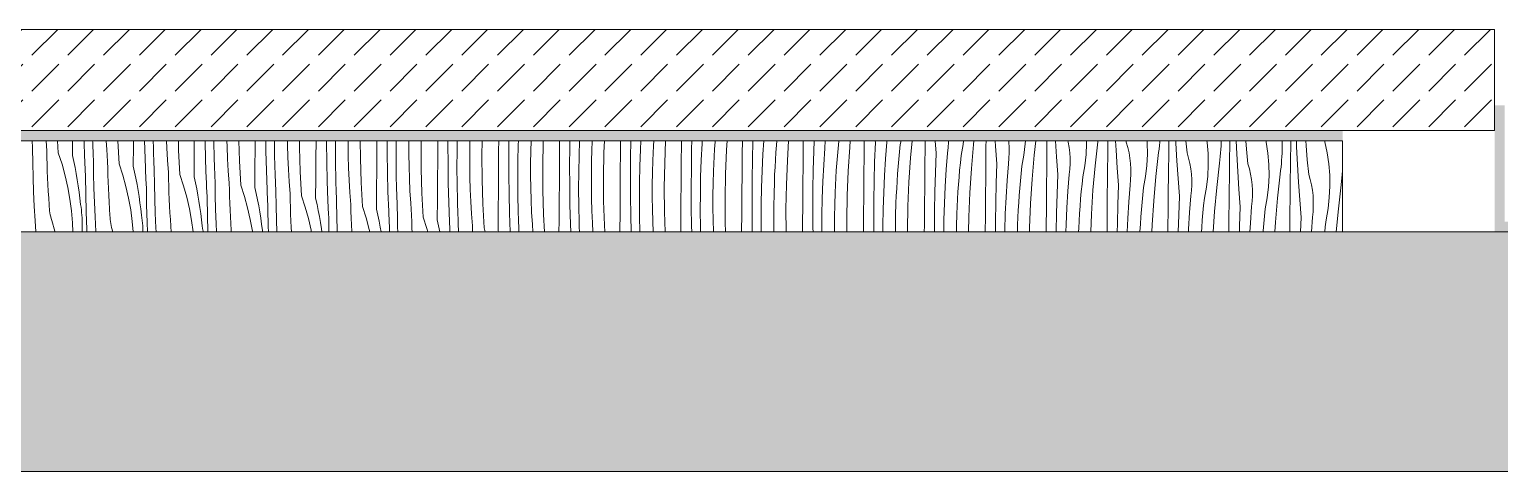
# Model space of a CAD drawing. Header units: millimetres. Extents: x -5804 to 56024, y 506 to 54141.
# Drawn here: x 16870 to 19772, y 4555 to 5429 of the extents above; entities that cross this region are included whole.
import ezdxf

# ---------------------------------------------------------------- set-up
doc = ezdxf.new("R2010")
doc.units = ezdxf.units.MM
for name, color, linetype, lineweight in [('02', 251, 'Continuous', 15), ('2D Drafting - General2', 251, 'Continuous', 15), ('2D Drafting - General81', 251, 'Continuous', 20)]:
    doc.layers.add(name, color=color, linetype=linetype, lineweight=lineweight)

# ---------------------------------------------------------------- blocks, each defined once
blk = doc.blocks.new('*X70')
at = {"layer": '2D Drafting - General81', "linetype": 'Continuous'}
for p, q in [((-78346.6, -134735.3), (-78346.8, -134731.3)), ((-78346.4, -134740.9), (-78346.6, -134735.3)), ((-78318.1, -134751.4), (-78319.6, -134731.3)), ((-78295.3, -134755.4), (-78296.6, -134731.3)), ((-78267.5, -134760.3), (-78267.3, -134731.3)), ((-78243.3, -134764.6), (-78244.5, -134731.3)), ((-78227.4, -134734.3), (-78227.5, -134731.3)), ((-78227.2, -134739.9), (-78227.4, -134734.3)), ((-78199.8, -134748.5), (-78200.9, -134731.3)), ((-78175.2, -134776.6), (-78177.6, -134731.3)), ((-78147.1, -134742.1), (-78147.1, -134731.3)), ((-78124.6, -134747.6), (-78125.1, -134731.3)), ((-78107.6, -134744.4), (-78107.9, -134731.3)), ((-78081.2, -134745.5), (-78081.9, -134731.3)), ((-78057.7, -134750), (-78058.2, -134731.3)), ((-78027.1, -134763.3), (-78026.9, -134731.3)), ((-78004.6, -134768.8), (-78005.5, -134731.3)), ((-77988.2, -134732.5), (-77988.3, -134731.3)), ((-77987.6, -134765.6), (-77988.2, -134732.5)), ((-77962.2, -134742.6), (-77962.6, -134731.3)), ((-77937.6, -134771.2), (-77938.8, -134731.3)), ((-77906.7, -134745.1), (-77906.6, -134731.3)), ((-77885.5, -134751.8), (-77885.8, -134731.3)), ((-77868.2, -134753.7), (-77868.3, -134731.3)), ((-77842.9, -134739.6), (-77843, -134731.3)), ((-77842.2, -134763.8), (-77842.9, -134739.6)), ((-77819, -134744.5), (-77819.1, -134731.3)), ((-77786.7, -134766.3), (-77786.4, -134731.3)), ((-77766, -134734.8), (-77766, -134731.3)), ((-77765.4, -134773), (-77766, -134734.8)), ((-77748.3, -134741.8), (-77748.3, -134731.3)), ((-77723.2, -134736.6), (-77723.2, -134731.3)), ((-77722.8, -134760.8), (-77723.2, -134736.6)), ((-77698.9, -134765.7), (-77699.1, -134731.3)), ((-77666.3, -134748.1), (-77666.2, -134731.3)), ((-77645.9, -134756), (-77646, -134731.3)), ((-77628.3, -134763), (-77628.1, -134731.3)), ((-77603.1, -134733.7), (-77603.1, -134731.3)), ((-77603.1, -134757.8), (-77603.1, -134733.7)), ((-77579.1, -134739.1), (-77579, -134731.3)), ((-77578.8, -134786.9), (-77579.1, -134739.1)), ((-77546.3, -134769.3), (-77546, -134731.3)), ((-77526, -134739), (-77526, -134731.3)), ((-77525.8, -134777.2), (-77526, -134739)), ((-77508, -134751.1), (-77507.6, -134731.3)), ((-77483, -134754.8), (-77482.7, -134731.3)), ((-77459.1, -134760.2), (-77458.6, -134731.3)), ((-77425.9, -134751.1), (-77425.7, -134731.3)), ((-77406, -134760.2), (-77405.8, -134731.3)), ((-77387.9, -134772.3), (-77387.3, -134739.2)), ((-77387.3, -134739.2), (-77387, -134731.3)), ((-77362.6, -134751.9), (-77362, -134731.3)), ((-77339, -134781.4), (-77338.2, -134733.6)), ((-77338.2, -134733.6), (-77338.1, -134731.3)), ((-77305.8, -134772.3), (-77305.5, -134733)), ((-77305.5, -134733), (-77305.5, -134731.3)), ((-77285.7, -134743.2), (-77285.5, -134731.3)), ((-77267.2, -134760.4), (-77266.2, -134731.3)), ((-77241.8, -134748.9), (-77241.2, -134734.4)), ((-77241.2, -134734.4), (-77241, -134731.3)), ((-77218.1, -134754.8), (-77217.1, -134731.3)), ((-77185.4, -134754.1), (-77185.3, -134731.3)), ((-77165.6, -134764.4), (-77165, -134731.3)), ((-77146, -134748.6), (-77145.2, -134731.3)), ((-77120.4, -134741.1), (-77119.8, -134731.3)), ((-77098, -134775.9), (-77096.2, -134731.3)), ((-77065.4, -134775.3), (-77065, -134736)), ((-77065, -134736), (-77065, -134731.3)), ((-77044.9, -134747.4), (-77044.4, -134731.3)), ((-77025.9, -134769.7), (-77024.4, -134736.7)), ((-77024.4, -134736.7), (-77024, -134731.3)), ((-76999.5, -134747.8), (-76998.4, -134733.3)), ((-76998.4, -134733.3), (-76998.3, -134731.3)), ((-76976, -134749.3), (-76974.8, -134731.3)), ((-76945, -134757.1), (-76944.8, -134731.3)), ((-76924.8, -134768.6), (-76923.8, -134731.3)), ((-76904.3, -134757.9), (-76902.7, -134731.3)), ((-76877.2, -134740), (-76876.5, -134731.3)), ((-76855.9, -134770.5), (-76853.4, -134731.3)), ((-76824.9, -134778.3), (-76824.6, -134739)), ((-76824.6, -134739), (-76824.5, -134731.3)), ((-76803.7, -134751.6), (-76802.9, -134731.3)), ((-76782.2, -134746.1), (-76781.1, -134731.3)), ((-76755.9, -134746.7), (-76754.5, -134732.3)), ((-76754.5, -134732.3), (-76754.4, -134731.3)), ((-76732.8, -134744), (-76731.7, -134731.3)), ((-76704.5, -134760.1), (-76704.2, -134731.3)), ((-76683.6, -134772.8), (-76682.2, -134734.6)), ((-76682.2, -134734.6), (-76682.4, -134731.3)), ((-76662.2, -134767.3), (-76659.7, -134734.3)), ((-76659.7, -134734.3), (-76659.4, -134731.3)), ((-76634.4, -134753.5), (-76632.9, -134739)), ((-76632.9, -134739), (-76631.5, -134731.3)), ((-76612.7, -134765.1), (-76609.7, -134731.3)), ((-76584.1, -134742), (-76584, -134731.3)), ((-76562.1, -134755.8), (-76564, -134731.3)), ((-76538.4, -134744.8), (-76537.9, -134734.1)), ((-76537.9, -134734.1), (-76537.9, -134731.3)), ((-76512.8, -134760.2), (-76508.9, -134738.4)), ((-76508.9, -134738.4), (-76508.1, -134731.3)), ((-76492.6, -134786.3), (-76488.4, -134738.7)), ((-76488.4, -134738.7), (-76487.6, -134731.3)), ((-76463.8, -134742.2), (-76463.7, -134731.3)), ((-76444.7, -134742.2), (-76445.4, -134731.3)), ((-76418.5, -134733.8), (-76418.8, -134731.3)), ((-76417.8, -134744.5), (-76418.5, -134733.8)), ((-76388.8, -134759.5), (-76386.3, -134737.5)), ((-76386.3, -134737.5), (-76386, -134731.3)), ((-76368.4, -134759.8), (-76365.2, -134731.3)), ((-76343.5, -134742.5), (-76343.4, -134731.3)), ((-76324.6, -134763.3), (-76326.7, -134731.3)), ((-76301.5, -134733.8), (-76302.1, -134731.3)), ((-76299.7, -134744.4), (-76301.5, -134733.8)), ((-76266.2, -134758.7), (-76265.1, -134736.5)), ((-76265.1, -134736.5), (-76265.2, -134731.3)), ((-76248.3, -134781), (-76243, -134733.5)), ((-76243, -134733.5), (-76242.7, -134731.3)), ((-76223.2, -134742.8), (-76223, -134731.3)), ((-76206.8, -134749.7), (-76207.9, -134731.3)), ((-76186.9, -134734.2), (-76187.2, -134731.3)), ((-76183.9, -134744.5), (-76186.9, -134734.2)), ((-76145.4, -134735.5), (-76145.7, -134731.3)), ((-76145, -134757.7), (-76145.4, -134735.5)), ((-76121.4, -134741), (-76120.8, -134734.2)), ((-76120.8, -134734.2), (-76120.5, -134731.3)), ((-76102.8, -134743.1), (-76102.6, -134731.3)), ((-76088.8, -134736), (-76089, -134731.3)), ((-76086.8, -134770.8), (-76088.8, -134736)), ((-76066.9, -134755.4), (-76069.2, -134731.3)), ((-76027.1, -134734.6), (-76027.6, -134731.3)), ((-76025.3, -134756.7), (-76027.1, -134734.6)), ((-75999.7, -134741.6), (-75999.3, -134734.8)), ((-75999.3, -134734.8), (-75999.2, -134731.3)), ((-75982.4, -134743.3), (-75982.2, -134731.3)), ((-75968.7, -134757.1), (-75970, -134731.3)), ((-75949.5, -134748.1), (-75950.9, -134731.3)), ((-75910.3, -134733.8), (-75910.8, -134731.3)), ((-75907, -134755.8), (-75910.3, -134733.8)), ((-75878.9, -134731.3), (-75878.8, -134742.2)), ((-75861.9, -134743.6), (-75861.7, -134731.3)), ((-75850.4, -134743.5), (-75850.9, -134731.3)), ((-75831.8, -134740.8), (-75832.5, -134731.3)), ((-75794.8, -134733.3), (-75795.4, -134731.3)), ((-75790.2, -134755), (-75794.8, -134733.3)), ((-78346.1, -134746.4), (-78346.4, -134740.9)), ((-78345.8, -134775), (-78346.1, -134746.4)), ((-78317.8, -134764.7), (-78318.1, -134751.4)), ((-78317.5, -134778), (-78317.8, -134764.7)), ((-78295.3, -134755.4), (-78288, -134777.8)), ((-78267.5, -134760.3), (-78264.8, -134772.3)), ((-78243.1, -134769.2), (-78243.3, -134764.6)), ((-78227, -134745.4), (-78227.2, -134739.9)), ((-78226.8, -134751), (-78227, -134745.4)), ((-78226.6, -134756.5), (-78226.8, -134751)), ((-78226.3, -134762.1), (-78226.6, -134756.5)), ((-78226.1, -134767.6), (-78226.3, -134762.1)), ((-78225.7, -134796.2), (-78226.1, -134767.6)), ((-78198, -134772.6), (-78199.8, -134748.5)), ((-78147.4, -134781.5), (-78147.1, -134742.1)), ((-78123.3, -134785.7), (-78124.6, -134747.6)), ((-78107.5, -134749.9), (-78107.6, -134744.4)), ((-78107.3, -134755.5), (-78107.5, -134749.9)), ((-78107.1, -134761), (-78107.3, -134755.5)), ((-78106.9, -134766.6), (-78107.1, -134761)), ((-78106.7, -134772.1), (-78106.9, -134766.6)), ((-78079.8, -134769.6), (-78081.2, -134745.5)), ((-78055.1, -134797.7), (-78057.7, -134750)), ((-78027.3, -134802.7), (-78027.1, -134763.3)), ((-78003.2, -134806.9), (-78004.6, -134768.8)), ((-77987.4, -134771.1), (-77987.6, -134765.6)), ((-77961.2, -134766.7), (-77962.2, -134742.6)), ((-77959.7, -134790.8), (-77961.2, -134766.7)), ((-77907, -134784.5), (-77906.7, -134745.1)), ((-77884.5, -134789.9), (-77885.5, -134751.8)), ((-77867.5, -134786.7), (-77868.2, -134753.7)), ((-77841.1, -134787.9), (-77842.2, -134763.8)), ((-77817.5, -134792.3), (-77819, -134744.5)), ((-77786.9, -134805.6), (-77786.7, -134766.3)), ((-77748.1, -134774.9), (-77748.3, -134741.8)), ((-77722.1, -134784.9), (-77722.8, -134760.8)), ((-77697.5, -134813.5), (-77698.9, -134765.7)), ((-77666.6, -134787.5), (-77666.3, -134748.1)), ((-77645.3, -134794.1), (-77645.9, -134756)), ((-77628, -134796), (-77628.3, -134763)), ((-77602.8, -134782), (-77603.1, -134757.8)), ((-77508.2, -134784.2), (-77508, -134751.1)), ((-77483.1, -134779), (-77483, -134754.8)), ((-77458.8, -134808.1), (-77459.1, -134760.2)), ((-77426.2, -134790.5), (-77425.9, -134751.1)), ((-77405.8, -134798.3), (-77406, -134760.2)), ((-77363, -134776), (-77362.6, -134751.9)), ((-77285.9, -134781.3), (-77285.7, -134743.2)), ((-77267.9, -134793.5), (-77267.2, -134760.4)), ((-77242.5, -134773), (-77241.8, -134748.9)), ((-77218.9, -134802.6), (-77218.1, -134754.8)), ((-77185.8, -134793.5), (-77185.4, -134754.1)), ((-77165.8, -134802.5), (-77165.6, -134764.4)), ((-77147.1, -134781.6), (-77146, -134748.6)), ((-77121.7, -134770.1), (-77121.1, -134755.6)), ((-77121.1, -134755.6), (-77120.4, -134741.1)), ((-77045.5, -134785.5), (-77044.9, -134747.4)), ((-77001.1, -134776.7), (-77000.3, -134762.3)), ((-77000.3, -134762.3), (-76999.5, -134747.8)), ((-76978, -134797.1), (-76976, -134749.3)), ((-76945.3, -134796.5), (-76945, -134757.1)), ((-76925.4, -134806.7), (-76924.8, -134768.6)), ((-76905.9, -134790.9), (-76904.3, -134757.9)), ((-76879.4, -134768.9), (-76878.4, -134754.5)), ((-76878.4, -134754.5), (-76877.2, -134740)), ((-76804.7, -134789.7), (-76803.7, -134751.6)), ((-76784.2, -134779.1), (-76782.2, -134746.1)), ((-76758.3, -134775.6), (-76757.2, -134761.2)), ((-76757.2, -134761.2), (-76755.9, -134746.7)), ((-76735.9, -134791.7), (-76732.8, -134744)), ((-76704.8, -134799.5), (-76704.5, -134760.1)), ((-76664.2, -134800.2), (-76662.2, -134767.3)), ((-76637.1, -134782.3), (-76635.8, -134767.9)), ((-76635.8, -134767.9), (-76634.4, -134753.5)), ((-76615.8, -134812.8), (-76612.7, -134765.1)), ((-76584.4, -134781.3), (-76584.1, -134742)), ((-76563.6, -134793.9), (-76562.1, -134755.8)), ((-76542.1, -134788.4), (-76539.6, -134755.5)), ((-76539.6, -134755.5), (-76538.4, -134744.8)), ((-76514.4, -134774.6), (-76512.8, -134760.2)), ((-76464.4, -134802.5), (-76464, -134763.1)), ((-76464, -134763.1), (-76463.8, -134742.2)), ((-76442.1, -134777), (-76444.7, -134742.2)), ((-76419.6, -134776.6), (-76418.4, -134766)), ((-76418.4, -134766), (-76417.8, -134755.3)), ((-76417.8, -134755.3), (-76417.8, -134744.5)), ((-76392.8, -134781.4), (-76388.8, -134759.5)), ((-76372.6, -134807.5), (-76368.4, -134759.8)), ((-76343.9, -134784.3), (-76343.7, -134763.4)), ((-76343.7, -134763.4), (-76343.5, -134742.5)), ((-76322, -134798.1), (-76324.6, -134763.3)), ((-76298.4, -134755), (-76299.7, -134744.4)), ((-76297.8, -134765.7), (-76298.4, -134755)), ((-76297.7, -134776.4), (-76297.8, -134765.7)), ((-76268.8, -134780.7), (-76266.2, -134758.7)), ((-76223.7, -134784.6), (-76223.4, -134763.7)), ((-76223.4, -134763.7), (-76223.2, -134742.8)), ((-76204.5, -134784.5), (-76206.8, -134749.7)), ((-76181.4, -134755), (-76183.9, -134744.5)), ((-76179.6, -134765.5), (-76181.4, -134755)), ((-76178.3, -134776.2), (-76179.6, -134765.5)), ((-76146.1, -134779.9), (-76145, -134757.7)), ((-76128.2, -134802.2), (-76122.9, -134754.7)), ((-76122.9, -134754.7), (-76122.1, -134747.8)), ((-76122.1, -134747.8), (-76121.4, -134741)), ((-76103.4, -134784.8), (-76103.1, -134764)), ((-76103.1, -134764), (-76102.8, -134743.1)), ((-76063.8, -134765.7), (-76066.9, -134755.4)), ((-76061.4, -134776.1), (-76063.8, -134765.7)), ((-76025, -134778.9), (-76025.3, -134756.7)), ((-76002, -134769), (-76001.3, -134762.2)), ((-76001.3, -134762.2), (-76000.7, -134755.3)), ((-76000.7, -134755.3), (-76000.2, -134748.5)), ((-76000.2, -134748.5), (-75999.7, -134741.6)), ((-75983, -134785.1), (-75982.7, -134764.2)), ((-75982.7, -134764.2), (-75982.4, -134743.3)), ((-75966.7, -134792), (-75968.7, -134757.1)), ((-75946.8, -134776.6), (-75949.5, -134748.1)), ((-75905.3, -134777.9), (-75907, -134755.8)), ((-75880.1, -134769.7), (-75879.6, -134762.8)), ((-75879.6, -134762.8), (-75879.3, -134755.9)), ((-75879.3, -134755.9), (-75879, -134749.1)), ((-75879, -134749.1), (-75878.8, -134742.2)), ((-75862.6, -134785.4), (-75862.3, -134764.5)), ((-75862.3, -134764.5), (-75861.9, -134743.6)), ((-75848.6, -134778.3), (-75850.4, -134743.5)), ((-75829.4, -134769.3), (-75831.8, -134740.8)), ((-75787, -134776.9), (-75790.2, -134755)), ((-78345.1, -134803.6), (-78345.8, -134775)), ((-78317, -134791.3), (-78317.5, -134778)), ((-78316.5, -134804.6), (-78317, -134791.3)), ((-78288, -134777.8), (-78281.8, -134800.5)), ((-78264.8, -134772.3), (-78262.2, -134784.3)), ((-78262.2, -134784.3), (-78259.9, -134796.3)), ((-78259.9, -134796.3), (-78257.8, -134808.4)), ((-78242.9, -134773.9), (-78243.1, -134769.2)), ((-78242.7, -134778.6), (-78242.9, -134773.9)), ((-78242.5, -134783.3), (-78242.7, -134778.6)), ((-78242.3, -134787.9), (-78242.5, -134783.3)), ((-78242.1, -134792.6), (-78242.3, -134787.9)), ((-78241.8, -134797.3), (-78242.1, -134792.6)), ((-78241.6, -134802), (-78241.8, -134797.3)), ((-78225, -134824.8), (-78225.7, -134796.2)), ((-78197.8, -134785.9), (-78198, -134772.6)), ((-78197.4, -134799.2), (-78197.8, -134785.9)), ((-78175.2, -134776.6), (-78168, -134799)), ((-78147.4, -134781.5), (-78144.7, -134793.4)), ((-78144.7, -134793.4), (-78142.2, -134805.5)), ((-78123.1, -134790.4), (-78123.3, -134785.7)), ((-78122.9, -134795.1), (-78123.1, -134790.4)), ((-78122.6, -134799.8), (-78122.9, -134795.1)), ((-78106.5, -134777.7), (-78106.7, -134772.1)), ((-78106.2, -134783.2), (-78106.5, -134777.7)), ((-78106, -134788.8), (-78106.2, -134783.2)), ((-78105.7, -134817.4), (-78106, -134788.8)), ((-78078, -134793.7), (-78079.8, -134769.6)), ((-78077.7, -134807), (-78078, -134793.7)), ((-78055.1, -134797.7), (-78047.9, -134820.1)), ((-77987.2, -134776.7), (-77987.4, -134771.1)), ((-77987, -134782.2), (-77987.2, -134776.7)), ((-77986.8, -134787.8), (-77987, -134782.2)), ((-77986.6, -134793.3), (-77986.8, -134787.8)), ((-77986.4, -134798.9), (-77986.6, -134793.3)), ((-77957.9, -134814.9), (-77959.7, -134790.8)), ((-77935.1, -134818.9), (-77937.6, -134771.2)), ((-77907.3, -134823.8), (-77907, -134784.5)), ((-77883.1, -134828.1), (-77884.5, -134789.9)), ((-77867.3, -134792.3), (-77867.5, -134786.7)), ((-77867.2, -134797.8), (-77867.3, -134792.3)), ((-77867, -134803.4), (-77867.2, -134797.8)), ((-77839.6, -134812), (-77841.1, -134787.9)), ((-77815, -134840.1), (-77817.5, -134792.3)), ((-77764.4, -134811.1), (-77765.4, -134773)), ((-77747.4, -134807.9), (-77748.1, -134774.9)), ((-77721, -134809.1), (-77722.1, -134784.9)), ((-77666.9, -134826.8), (-77666.6, -134787.5)), ((-77644.4, -134832.3), (-77645.3, -134794.1)), ((-77627.4, -134829.1), (-77628, -134796)), ((-77602, -134806.1), (-77602.8, -134782)), ((-77577.4, -134834.7), (-77578.8, -134786.9)), ((-77546.5, -134808.6), (-77546.3, -134769.3)), ((-77525.3, -134815.3), (-77525.8, -134777.2)), ((-77508, -134817.2), (-77508.2, -134784.2)), ((-77482.7, -134803.1), (-77483.1, -134779)), ((-77426.5, -134829.8), (-77426.2, -134790.5)), ((-77388.1, -134805.3), (-77387.9, -134772.3)), ((-77363, -134800.2), (-77363, -134776)), ((-77338.7, -134829.2), (-77339, -134781.4)), ((-77306.1, -134811.6), (-77305.8, -134772.3)), ((-77285.7, -134819.5), (-77285.9, -134781.3)), ((-77268.1, -134826.5), (-77267.9, -134793.5)), ((-77242.9, -134797.2), (-77242.5, -134773)), ((-77242.9, -134821.3), (-77242.9, -134797.2)), ((-77186, -134832.8), (-77185.8, -134793.5)), ((-77147.8, -134814.6), (-77147.1, -134781.6)), ((-77122.8, -134818.4), (-77122.5, -134794.2)), ((-77122.5, -134794.2), (-77121.7, -134770.1)), ((-77098.9, -134823.8), (-77098, -134775.9)), ((-77065.7, -134814.6), (-77065.4, -134775.3)), ((-77045.7, -134823.7), (-77045.5, -134785.5)), ((-77027.1, -134802.8), (-77025.9, -134769.7)), ((-77002.4, -134815.4), (-77001.7, -134791.2)), ((-77001.7, -134791.2), (-77001.1, -134776.7)), ((-76978.8, -134844.9), (-76978, -134797.1)), ((-76945.6, -134835.8), (-76945.3, -134796.5)), ((-76907, -134823.9), (-76905.9, -134790.9)), ((-76881, -134797.9), (-76880.3, -134783.4)), ((-76880.3, -134783.4), (-76879.4, -134768.9)), ((-76857.9, -134818.3), (-76855.9, -134770.5)), ((-76825.2, -134817.6), (-76824.9, -134778.3)), ((-76805.4, -134827.9), (-76804.7, -134789.7)), ((-76785.8, -134812.1), (-76784.2, -134779.1)), ((-76760.2, -134804.6), (-76759.3, -134790.1)), ((-76759.3, -134790.1), (-76758.3, -134775.6)), ((-76737.8, -134839.5), (-76735.9, -134791.7)), ((-76684.7, -134810.9), (-76683.6, -134772.8)), ((-76639.2, -134811.3), (-76638.2, -134796.8)), ((-76638.2, -134796.8), (-76637.1, -134782.3)), ((-76584.8, -134820.6), (-76584.4, -134781.3)), ((-76564.6, -134832.1), (-76563.6, -134793.9)), ((-76544.1, -134821.4), (-76542.1, -134788.4)), ((-76517, -134803.5), (-76515.8, -134789.1)), ((-76515.8, -134789.1), (-76514.4, -134774.6)), ((-76495.7, -134834), (-76492.6, -134786.3)), ((-76443.5, -134815.1), (-76442.1, -134777)), ((-76422, -134809.6), (-76419.6, -134776.6)), ((-76395.7, -134810.2), (-76394.3, -134795.8)), ((-76394.3, -134795.8), (-76392.8, -134781.4)), ((-76344.3, -134823.6), (-76343.9, -134784.3)), ((-76302, -134830.8), (-76299.5, -134797.8)), ((-76299.5, -134797.8), (-76298.3, -134787.2)), ((-76298.3, -134787.2), (-76297.7, -134776.4)), ((-76272.7, -134802.5), (-76268.8, -134780.7)), ((-76252.5, -134828.6), (-76248.3, -134781)), ((-76223.9, -134805.5), (-76223.7, -134784.6)), ((-76201.9, -134819.3), (-76204.5, -134784.5)), ((-76177.7, -134786.9), (-76178.3, -134776.2)), ((-76178.2, -134808.3), (-76177.7, -134797.6)), ((-76177.7, -134797.6), (-76177.7, -134786.9)), ((-76148.7, -134801.9), (-76146.1, -134779.9)), ((-76103.6, -134805.7), (-76103.4, -134784.8)), ((-76084.5, -134805.7), (-76086.8, -134770.8)), ((-76059.5, -134786.7), (-76061.4, -134776.1)), ((-76058.3, -134797.4), (-76059.5, -134786.7)), ((-76057.6, -134808.1), (-76058.3, -134797.4)), ((-76026.1, -134801), (-76025, -134778.9)), ((-76008.2, -134823.4), (-76002.8, -134775.8)), ((-76002.8, -134775.8), (-76002, -134769)), ((-75983.3, -134806), (-75983, -134785.1)), ((-75964.4, -134826.8), (-75966.7, -134792)), ((-75943.8, -134786.9), (-75946.8, -134776.6)), ((-75941.3, -134797.3), (-75943.8, -134786.9)), ((-75939.5, -134807.9), (-75941.3, -134797.3)), ((-75904.9, -134800), (-75905.3, -134777.9)), ((-75888.1, -134844.5), (-75882.8, -134797)), ((-75882.8, -134797), (-75882, -134790.2)), ((-75882, -134790.2), (-75881.3, -134783.3)), ((-75881.3, -134783.3), (-75880.6, -134776.5)), ((-75880.6, -134776.5), (-75880.1, -134769.7)), ((-75863, -134806.3), (-75862.6, -134785.4)), ((-75846.6, -134813.2), (-75848.6, -134778.3)), ((-75826.7, -134797.8), (-75829.4, -134769.3)), ((-75823.7, -134808), (-75826.7, -134797.8)), ((-75785.2, -134799), (-75787, -134776.9)), ((-75761.2, -134804.5), (-75760.6, -134797.7)), ((-75760.6, -134797.7), (-75760, -134790.8)), ((-75760, -134790.8), (-75759.7, -134786.6)), ((-78344.1, -134832.1), (-78345.1, -134803.6)), ((-78315.8, -134817.9), (-78316.5, -134804.6)), ((-78315.1, -134831.2), (-78315.8, -134817.9)), ((-78281.8, -134800.5), (-78276.6, -134823.4)), ((-78276.6, -134823.4), (-78272.4, -134846.5)), ((-78257.8, -134808.4), (-78255.9, -134820.5)), ((-78255.9, -134820.5), (-78254.2, -134832.7)), ((-78241, -134836.9), (-78241.6, -134802)), ((-78224, -134853.3), (-78225, -134824.8)), ((-78196.9, -134812.5), (-78197.4, -134799.2)), ((-78196.4, -134825.8), (-78196.9, -134812.5)), ((-78195.8, -134839.1), (-78196.4, -134825.8)), ((-78168, -134799), (-78161.8, -134821.6)), ((-78161.8, -134821.6), (-78156.5, -134844.6)), ((-78142.2, -134805.5), (-78139.9, -134817.5)), ((-78139.9, -134817.5), (-78137.7, -134829.6)), ((-78122.4, -134804.4), (-78122.6, -134799.8)), ((-78122.2, -134809.1), (-78122.4, -134804.4)), ((-78122, -134813.8), (-78122.2, -134809.1)), ((-78121.8, -134818.5), (-78122, -134813.8)), ((-78121.5, -134823.1), (-78121.8, -134818.5)), ((-78120.9, -134858), (-78121.5, -134823.1)), ((-78105, -134845.9), (-78105.7, -134817.4)), ((-78077.3, -134820.4), (-78077.7, -134807)), ((-78076.9, -134833.7), (-78077.3, -134820.4)), ((-78047.9, -134820.1), (-78041.7, -134842.8)), ((-78027.3, -134802.7), (-78024.6, -134814.6)), ((-78024.6, -134814.6), (-78022.1, -134826.6)), ((-78022.1, -134826.6), (-78019.8, -134838.7)), ((-78003, -134811.6), (-78003.2, -134806.9)), ((-78002.8, -134816.3), (-78003, -134811.6)), ((-78002.6, -134820.9), (-78002.8, -134816.3)), ((-78002.4, -134825.6), (-78002.6, -134820.9)), ((-78002.1, -134830.3), (-78002.4, -134825.6)), ((-77986.2, -134804.4), (-77986.4, -134798.9)), ((-77985.9, -134810), (-77986.2, -134804.4)), ((-77985.6, -134838.5), (-77985.9, -134810)), ((-77957.6, -134828.2), (-77957.9, -134814.9)), ((-77935.1, -134818.9), (-77927.8, -134841.3)), ((-77907.3, -134823.8), (-77904.6, -134835.8)), ((-77866.8, -134808.9), (-77867, -134803.4)), ((-77866.6, -134814.5), (-77866.8, -134808.9)), ((-77866.3, -134820), (-77866.6, -134814.5)), ((-77866.1, -134825.6), (-77866.3, -134820)), ((-77865.9, -134831.1), (-77866.1, -134825.6)), ((-77837.8, -134836.1), (-77839.6, -134812)), ((-77787.2, -134845), (-77786.9, -134805.6)), ((-77763.1, -134849.3), (-77764.4, -134811.1)), ((-77747.3, -134813.5), (-77747.4, -134807.9)), ((-77747.1, -134819), (-77747.3, -134813.5)), ((-77746.9, -134824.6), (-77747.1, -134819)), ((-77746.7, -134830.1), (-77746.9, -134824.6)), ((-77719.6, -134833.2), (-77721, -134809.1)), ((-77694.9, -134861.3), (-77697.5, -134813.5)), ((-77667.1, -134866.2), (-77666.9, -134826.8)), ((-77601, -134830.2), (-77602, -134806.1)), ((-77546.8, -134848), (-77546.5, -134808.6)), ((-77524.3, -134853.5), (-77525.3, -134815.3)), ((-77507.3, -134850.2), (-77508, -134817.2)), ((-77482, -134827.3), (-77482.7, -134803.1)), ((-77457.3, -134855.9), (-77458.8, -134808.1)), ((-77405.2, -134836.5), (-77405.8, -134798.3)), ((-77387.9, -134838.4), (-77388.1, -134805.3)), ((-77362.6, -134824.3), (-77363, -134800.2)), ((-77361.9, -134848.4), (-77362.6, -134824.3)), ((-77306.4, -134851), (-77306.1, -134811.6)), ((-77285.1, -134857.7), (-77285.7, -134819.5)), ((-77267.8, -134859.6), (-77268.1, -134826.5)), ((-77242.6, -134845.5), (-77242.9, -134821.3)), ((-77218.6, -134850.4), (-77218.9, -134802.6)), ((-77165.6, -134840.7), (-77165.8, -134802.5)), ((-77148, -134847.7), (-77147.8, -134814.6)), ((-77122.8, -134842.5), (-77122.8, -134818.4)), ((-77098.6, -134871.6), (-77098.9, -134823.8)), ((-77066, -134854), (-77065.7, -134814.6)), ((-77045.6, -134861.8), (-77045.7, -134823.7)), ((-77027.7, -134835.8), (-77027.1, -134802.8)), ((-77002.8, -134839.5), (-77002.4, -134815.4)), ((-76925.7, -134844.9), (-76925.4, -134806.7)), ((-76907.7, -134857), (-76907, -134823.9)), ((-76882.3, -134836.5), (-76881.6, -134812.4)), ((-76881.6, -134812.4), (-76881, -134797.9)), ((-76858.7, -134866.1), (-76857.9, -134818.3)), ((-76825.5, -134857), (-76825.2, -134817.6)), ((-76786.9, -134845.1), (-76785.8, -134812.1)), ((-76761.5, -134833.6), (-76760.9, -134819.1)), ((-76760.9, -134819.1), (-76760.2, -134804.6)), ((-76705.2, -134838.8), (-76704.8, -134799.5)), ((-76685.3, -134849), (-76684.7, -134810.9)), ((-76665.7, -134833.2), (-76664.2, -134800.2)), ((-76640.9, -134840.3), (-76640.1, -134825.8)), ((-76640.1, -134825.8), (-76639.2, -134811.3)), ((-76617.8, -134860.6), (-76615.8, -134812.8)), ((-76585.1, -134860), (-76584.8, -134820.6)), ((-76545.7, -134854.4), (-76544.1, -134821.4)), ((-76519.2, -134832.5), (-76518.2, -134818)), ((-76518.2, -134818), (-76517, -134803.5)), ((-76464.7, -134841.8), (-76464.4, -134802.5)), ((-76444.5, -134853.2), (-76443.5, -134815.1)), ((-76424, -134842.6), (-76422, -134809.6)), ((-76398.1, -134839.2), (-76397, -134824.7)), ((-76397, -134824.7), (-76395.7, -134810.2)), ((-76375.7, -134855.2), (-76372.6, -134807.5)), ((-76344.6, -134863), (-76344.3, -134823.6)), ((-76323.4, -134836.3), (-76322, -134798.1)), ((-76275.6, -134831.4), (-76274.2, -134817)), ((-76274.2, -134817), (-76272.7, -134802.5)), ((-76224.2, -134844.8), (-76223.9, -134805.5)), ((-76203.4, -134857.4), (-76201.9, -134819.3)), ((-76181.9, -134851.9), (-76179.4, -134819)), ((-76179.4, -134819), (-76178.2, -134808.3)), ((-76154.2, -134838.1), (-76152.6, -134823.7)), ((-76152.6, -134823.7), (-76148.7, -134801.9)), ((-76132.4, -134849.8), (-76128.2, -134802.2)), ((-76104.2, -134866), (-76103.8, -134826.6)), ((-76103.8, -134826.6), (-76103.6, -134805.7)), ((-76081.9, -134840.5), (-76084.5, -134805.7)), ((-76058.2, -134829.5), (-76057.6, -134818.8)), ((-76057.6, -134818.8), (-76057.6, -134808.1)), ((-76032.6, -134844.9), (-76028.6, -134823.1)), ((-76028.6, -134823.1), (-76026.1, -134801)), ((-76012.4, -134871), (-76008.2, -134823.4)), ((-75983.7, -134847.8), (-75983.5, -134826.9)), ((-75983.5, -134826.9), (-75983.3, -134806)), ((-75961.8, -134861.7), (-75964.4, -134826.8)), ((-75938.2, -134818.5), (-75939.5, -134807.9)), ((-75937.6, -134829.2), (-75938.2, -134818.5)), ((-75908.5, -134844.2), (-75906, -134822.2)), ((-75906, -134822.2), (-75904.9, -134800)), ((-75863.2, -134827.2), (-75863, -134806.3)), ((-75844.3, -134848), (-75846.6, -134813.2)), ((-75821.2, -134818.5), (-75823.7, -134808)), ((-75819.4, -134829), (-75821.2, -134818.5)), ((-75785.9, -134843.4), (-75784.8, -134821.2)), ((-75784.8, -134821.2), (-75785.2, -134799)), ((-75768, -134865.7), (-75762.7, -134818.2)), ((-75762.7, -134818.2), (-75761.9, -134811.4)), ((-75761.9, -134811.4), (-75761.2, -134804.5)), ((-78342.7, -134860.7), (-78344.1, -134832.1)), ((-78314.3, -134844.5), (-78315.1, -134831.2)), ((-78313.3, -134857.8), (-78314.3, -134844.5)), ((-78272.4, -134846.5), (-78269.2, -134869.9)), ((-78254.2, -134832.7), (-78252.6, -134844.9)), ((-78252.6, -134844.9), (-78251.3, -134857.1)), ((-78240.1, -134871.8), (-78241, -134836.9)), ((-78222.7, -134881.9), (-78224, -134853.3)), ((-78195, -134852.4), (-78195.8, -134839.1)), ((-78194.2, -134865.7), (-78195, -134852.4)), ((-78156.5, -134844.6), (-78152.3, -134867.7)), ((-78137.7, -134829.6), (-78135.8, -134841.7)), ((-78135.8, -134841.7), (-78134.1, -134853.9)), ((-78134.1, -134853.9), (-78132.6, -134866)), ((-78104, -134874.5), (-78105, -134845.9)), ((-78076.3, -134847), (-78076.9, -134833.7)), ((-78075.7, -134860.3), (-78076.3, -134847)), ((-78041.7, -134842.8), (-78036.5, -134865.7)), ((-78019.8, -134838.7), (-78017.7, -134850.8)), ((-78017.7, -134850.8), (-78015.7, -134862.9)), ((-78001.9, -134835), (-78002.1, -134830.3)), ((-78001.7, -134839.6), (-78001.9, -134835)), ((-78001.4, -134844.3), (-78001.7, -134839.6)), ((-78000.9, -134879.2), (-78001.4, -134844.3)), ((-77984.9, -134867.1), (-77985.6, -134838.5)), ((-77957.3, -134841.5), (-77957.6, -134828.2)), ((-77956.8, -134854.8), (-77957.3, -134841.5)), ((-77956.3, -134868.1), (-77956.8, -134854.8)), ((-77927.8, -134841.3), (-77921.6, -134864)), ((-77904.6, -134835.8), (-77902, -134847.8)), ((-77902, -134847.8), (-77899.7, -134859.8)), ((-77882.9, -134832.8), (-77883.1, -134828.1)), ((-77882.7, -134837.4), (-77882.9, -134832.8)), ((-77882.5, -134842.1), (-77882.7, -134837.4)), ((-77882.3, -134846.8), (-77882.5, -134842.1)), ((-77882.1, -134851.4), (-77882.3, -134846.8)), ((-77881.8, -134856.1), (-77882.1, -134851.4)), ((-77865.5, -134859.7), (-77865.9, -134831.1)), ((-77837.6, -134849.4), (-77837.8, -134836.1)), ((-77837.2, -134862.7), (-77837.6, -134849.4)), ((-77815, -134840.1), (-77807.8, -134862.5)), ((-77787.2, -134845), (-77784.5, -134857)), ((-77762.9, -134853.9), (-77763.1, -134849.3)), ((-77762.7, -134858.6), (-77762.9, -134853.9)), ((-77746.5, -134835.7), (-77746.7, -134830.1)), ((-77746.3, -134841.2), (-77746.5, -134835.7)), ((-77746, -134846.7), (-77746.3, -134841.2)), ((-77745.8, -134852.3), (-77746, -134846.7)), ((-77745.5, -134880.9), (-77745.8, -134852.3)), ((-77717.8, -134857.2), (-77719.6, -134833.2)), ((-77643, -134870.4), (-77644.4, -134832.3)), ((-77627.2, -134834.6), (-77627.4, -134829.1)), ((-77627, -134840.2), (-77627.2, -134834.6)), ((-77626.8, -134845.7), (-77627, -134840.2)), ((-77626.6, -134851.3), (-77626.8, -134845.7)), ((-77626.4, -134856.8), (-77626.6, -134851.3)), ((-77599.5, -134854.3), (-77601, -134830.2)), ((-77597.7, -134878.4), (-77599.5, -134854.3)), ((-77574.9, -134882.4), (-77577.4, -134834.7)), ((-77547.1, -134887.3), (-77546.8, -134848)), ((-77522.9, -134891.6), (-77524.3, -134853.5)), ((-77507.1, -134855.8), (-77507.3, -134850.2)), ((-77507, -134861.3), (-77507.1, -134855.8)), ((-77480.9, -134851.4), (-77482, -134827.3)), ((-77479.4, -134875.5), (-77480.9, -134851.4)), ((-77454.8, -134903.6), (-77457.3, -134855.9)), ((-77426.7, -134869.2), (-77426.5, -134829.8)), ((-77404.2, -134874.6), (-77405.2, -134836.5)), ((-77387.2, -134871.4), (-77387.9, -134838.4)), ((-77360.8, -134872.6), (-77361.9, -134848.4)), ((-77337.3, -134877), (-77338.7, -134829.2)), ((-77306.7, -134890.3), (-77306.4, -134851)), ((-77241.8, -134869.6), (-77242.6, -134845.5)), ((-77217.2, -134898.2), (-77218.6, -134850.4)), ((-77186.3, -134872.2), (-77186, -134832.8)), ((-77165.1, -134878.8), (-77165.6, -134840.7)), ((-77147.8, -134880.7), (-77148, -134847.7)), ((-77122.5, -134866.6), (-77122.8, -134842.5)), ((-77066.3, -134893.3), (-77066, -134854)), ((-77027.9, -134868.8), (-77027.7, -134835.8)), ((-77002.8, -134863.7), (-77002.8, -134839.5)), ((-76978.5, -134892.7), (-76978.8, -134844.9)), ((-76945.9, -134875.2), (-76945.6, -134835.8)), ((-76925.5, -134883), (-76925.7, -134844.9)), ((-76882.7, -134860.7), (-76882.3, -134836.5)), ((-76805.6, -134866), (-76805.4, -134827.9)), ((-76787.6, -134878.1), (-76786.9, -134845.1)), ((-76762.3, -134857.7), (-76761.5, -134833.6)), ((-76738.7, -134887.3), (-76737.8, -134839.5)), ((-76705.5, -134878.2), (-76705.2, -134838.8)), ((-76685.5, -134887.2), (-76685.3, -134849)), ((-76666.9, -134866.3), (-76665.7, -134833.2)), ((-76642.2, -134878.9), (-76641.5, -134854.8)), ((-76641.5, -134854.8), (-76640.9, -134840.3)), ((-76565.2, -134870.2), (-76564.6, -134832.1)), ((-76546.8, -134887.4), (-76545.7, -134854.4)), ((-76520.8, -134861.4), (-76520.1, -134846.9)), ((-76520.1, -134846.9), (-76519.2, -134832.5)), ((-76497.7, -134881.8), (-76495.7, -134834)), ((-76465, -134881.2), (-76464.7, -134841.8)), ((-76445.2, -134891.4), (-76444.5, -134853.2)), ((-76425.6, -134875.6), (-76424, -134842.6)), ((-76400, -134868.1), (-76399.1, -134853.6)), ((-76399.1, -134853.6), (-76398.1, -134839.2)), ((-76377.6, -134903), (-76375.7, -134855.2)), ((-76324.5, -134874.4), (-76323.4, -134836.3)), ((-76304, -134863.8), (-76302, -134830.8)), ((-76278, -134860.3), (-76276.9, -134845.9)), ((-76276.9, -134845.9), (-76275.6, -134831.4)), ((-76255.6, -134876.4), (-76252.5, -134828.6)), ((-76224.6, -134884.2), (-76224.2, -134844.8)), ((-76183.9, -134884.9), (-76181.9, -134851.9)), ((-76156.8, -134867), (-76155.6, -134852.6)), ((-76155.6, -134852.6), (-76154.2, -134838.1)), ((-76135.5, -134897.5), (-76132.4, -134849.8)), ((-76083.3, -134878.6), (-76081.9, -134840.5)), ((-76061.8, -134873.1), (-76059.4, -134840.2)), ((-76059.4, -134840.2), (-76058.2, -134829.5)), ((-76034.1, -134859.3), (-76032.6, -134844.9)), ((-75984.1, -134887.2), (-75983.7, -134847.8)), ((-75939.3, -134861.3), (-75938.1, -134850.7)), ((-75938.1, -134850.7), (-75937.5, -134840)), ((-75937.5, -134840), (-75937.6, -134829.2)), ((-75912.5, -134866), (-75908.5, -134844.2)), ((-75892.3, -134892.2), (-75888.1, -134844.5)), ((-75863.7, -134869), (-75863.5, -134848.1)), ((-75863.5, -134848.1), (-75863.2, -134827.2)), ((-75841.7, -134882.8), (-75844.3, -134848)), ((-75818.1, -134839.7), (-75819.4, -134829)), ((-75817.5, -134850.4), (-75818.1, -134839.7)), ((-75817.5, -134861.1), (-75817.5, -134850.4)), ((-75788.5, -134865.4), (-75785.9, -134843.4)), ((-78341, -134889.2), (-78342.7, -134860.7)), ((-78313.2, -134861.8), (-78313.3, -134857.8)), ((-78312.8, -134865.7), (-78313.2, -134861.8)), ((-78312.4, -134869.6), (-78312.8, -134865.7)), ((-78311.8, -134873.5), (-78312.4, -134869.6)), ((-78311.1, -134877.4), (-78311.8, -134873.5)), ((-78310.2, -134881.3), (-78311.1, -134877.4)), ((-78309.2, -134885.1), (-78310.2, -134881.3)), ((-78269.2, -134869.9), (-78267.1, -134893.3)), ((-78250.5, -134862.4), (-78251.3, -134857.1)), ((-78249.8, -134867.7), (-78250.5, -134862.4)), ((-78249.2, -134873.1), (-78249.8, -134867.7)), ((-78248.7, -134878.4), (-78249.2, -134873.1)), ((-78248.4, -134883.8), (-78248.7, -134878.4)), ((-78248.2, -134889.2), (-78248.4, -134883.8)), ((-78239, -134906.7), (-78240.1, -134871.8)), ((-78221, -134910.4), (-78222.7, -134881.9)), ((-78193.3, -134879), (-78194.2, -134865.7)), ((-78193.1, -134882.9), (-78193.3, -134879)), ((-78192.8, -134886.9), (-78193.1, -134882.9)), ((-78152.3, -134867.7), (-78149.2, -134891)), ((-78132.6, -134866), (-78131.2, -134878.2)), ((-78130.4, -134883.5), (-78131.2, -134878.2)), ((-78129.7, -134888.9), (-78130.4, -134883.5)), ((-78120.1, -134892.9), (-78120.9, -134858)), ((-78102.6, -134903), (-78104, -134874.5)), ((-78075, -134873.6), (-78075.7, -134860.3)), ((-78074.1, -134886.9), (-78075, -134873.6)), ((-78036.5, -134865.7), (-78032.3, -134888.9)), ((-78015.7, -134862.9), (-78014, -134875)), ((-78014, -134875), (-78012.5, -134887.2)), ((-78000.1, -134911.3), (-78000.9, -134879.2)), ((-77983.9, -134895.7), (-77984.9, -134867.1)), ((-77955.6, -134881.5), (-77956.3, -134868.1)), ((-77954.9, -134894.8), (-77955.6, -134881.5)), ((-77921.6, -134864), (-77916.4, -134886.9)), ((-77899.7, -134859.8), (-77897.6, -134871.9)), ((-77897.6, -134871.9), (-77895.7, -134884.1)), ((-77895.7, -134884.1), (-77893.9, -134896.2)), ((-77881.6, -134860.8), (-77881.8, -134856.1)), ((-77881.4, -134865.5), (-77881.6, -134860.8)), ((-77880.8, -134900.4), (-77881.4, -134865.5)), ((-77864.8, -134888.3), (-77865.5, -134859.7)), ((-77836.7, -134876), (-77837.2, -134862.7)), ((-77836.2, -134889.3), (-77836.7, -134876)), ((-77807.8, -134862.5), (-77801.6, -134885.2)), ((-77784.5, -134857), (-77782, -134869)), ((-77782, -134869), (-77779.7, -134881)), ((-77779.7, -134881), (-77777.5, -134893.1)), ((-77762.4, -134863.3), (-77762.7, -134858.6)), ((-77762.2, -134867.9), (-77762.4, -134863.3)), ((-77762, -134872.6), (-77762.2, -134867.9)), ((-77761.8, -134877.3), (-77762, -134872.6)), ((-77761.5, -134882), (-77761.8, -134877.3)), ((-77761.3, -134886.6), (-77761.5, -134882)), ((-77744.8, -134909.4), (-77745.5, -134880.9)), ((-77717.5, -134870.6), (-77717.8, -134857.2)), ((-77717.1, -134883.9), (-77717.5, -134870.6)), ((-77716.7, -134897.2), (-77717.1, -134883.9)), ((-77694.9, -134861.3), (-77687.7, -134883.6)), ((-77687.7, -134883.6), (-77681.5, -134906.3)), ((-77667.1, -134866.2), (-77664.4, -134878.1)), ((-77664.4, -134878.1), (-77661.9, -134890.1)), ((-77642.8, -134875.1), (-77643, -134870.4)), ((-77642.6, -134879.8), (-77642.8, -134875.1)), ((-77642.4, -134884.4), (-77642.6, -134879.8)), ((-77642.2, -134889.1), (-77642.4, -134884.4)), ((-77626.2, -134862.4), (-77626.4, -134856.8)), ((-77626, -134867.9), (-77626.2, -134862.4)), ((-77625.7, -134873.5), (-77626, -134867.9)), ((-77625.4, -134902), (-77625.7, -134873.5)), ((-77597.4, -134891.7), (-77597.7, -134878.4)), ((-77574.9, -134882.4), (-77567.6, -134904.8)), ((-77506.8, -134866.9), (-77507, -134861.3)), ((-77506.6, -134872.4), (-77506.8, -134866.9)), ((-77506.4, -134878), (-77506.6, -134872.4)), ((-77506.1, -134883.5), (-77506.4, -134878)), ((-77505.9, -134889.1), (-77506.1, -134883.5)), ((-77477.6, -134899.6), (-77479.4, -134875.5)), ((-77427, -134908.5), (-77426.7, -134869.2)), ((-77402.9, -134911.3), (-77404.2, -134874.6)), ((-77387.1, -134877), (-77387.2, -134871.4)), ((-77386.9, -134882.5), (-77387.1, -134877)), ((-77386.7, -134888.1), (-77386.9, -134882.5)), ((-77359.4, -134896.7), (-77360.8, -134872.6)), ((-77335.4, -134911.3), (-77337.3, -134877)), ((-77284.2, -134895.8), (-77285.1, -134857.7)), ((-77267.2, -134892.6), (-77267.8, -134859.6)), ((-77240.7, -134893.7), (-77241.8, -134869.6)), ((-77186.6, -134911.3), (-77186.3, -134872.2)), ((-77164.2, -134911.3), (-77165.1, -134878.8)), ((-77147.1, -134911.3), (-77147.8, -134880.7)), ((-77121.8, -134890.8), (-77122.5, -134866.6)), ((-77097.4, -134911.3), (-77098.6, -134871.6)), ((-77045, -134900), (-77045.6, -134861.8)), ((-77027.7, -134901.9), (-77027.9, -134868.8)), ((-77002.4, -134887.8), (-77002.8, -134863.7)), ((-76946.2, -134911.3), (-76945.9, -134875.2)), ((-76925.1, -134911.3), (-76925.5, -134883)), ((-76907.9, -134890), (-76907.7, -134857)), ((-76882.7, -134884.8), (-76882.7, -134860.7)), ((-76882.4, -134909), (-76882.7, -134884.8)), ((-76858.4, -134911.3), (-76858.7, -134866.1)), ((-76825.8, -134896.3), (-76825.5, -134857)), ((-76805.4, -134904.2), (-76805.6, -134866)), ((-76787.8, -134911.2), (-76787.6, -134878.1)), ((-76762.6, -134881.9), (-76762.3, -134857.7)), ((-76762.6, -134906), (-76762.6, -134881.9)), ((-76705.7, -134911.3), (-76705.5, -134878.2)), ((-76667.5, -134899.3), (-76666.9, -134866.3)), ((-76642.6, -134903), (-76642.2, -134878.9)), ((-76618.6, -134908.4), (-76617.8, -134860.6)), ((-76585.4, -134899.3), (-76585.1, -134860)), ((-76565.5, -134908.4), (-76565.2, -134870.2)), ((-76522.1, -134900.1), (-76521.4, -134875.9)), ((-76521.4, -134875.9), (-76520.8, -134861.4)), ((-76498.2, -134911.3), (-76497.7, -134881.8)), ((-76465.3, -134911.3), (-76465, -134881.2)), ((-76426.7, -134908.6), (-76425.6, -134875.6)), ((-76401.3, -134897.1), (-76400.7, -134882.6)), ((-76400.7, -134882.6), (-76400, -134868.1)), ((-76345, -134902.3), (-76344.6, -134863)), ((-76325.1, -134911.3), (-76324.5, -134874.4)), ((-76305.5, -134896.8), (-76304, -134863.8)), ((-76279.9, -134889.3), (-76279, -134874.8)), ((-76279, -134874.8), (-76278, -134860.3)), ((-76257, -134911.3), (-76255.6, -134876.4)), ((-76224.8, -134911.3), (-76224.6, -134884.2)), ((-76204.4, -134895.6), (-76203.4, -134857.4)), ((-76185.2, -134911.3), (-76183.9, -134884.9)), ((-76159, -134896), (-76158, -134881.5)), ((-76158, -134881.5), (-76156.8, -134867)), ((-76104.5, -134905.3), (-76104.2, -134866)), ((-76084.2, -134911.3), (-76083.3, -134878.6)), ((-76063.8, -134906.1), (-76061.8, -134873.1)), ((-76036.8, -134888.2), (-76035.5, -134873.7)), ((-76035.5, -134873.7), (-76034.1, -134859.3)), ((-76015, -134911.3), (-76012.4, -134871)), ((-75963.2, -134899.8), (-75961.8, -134861.7)), ((-75941.8, -134894.3), (-75939.3, -134861.3)), ((-75915.4, -134894.9), (-75914, -134880.5)), ((-75914, -134880.5), (-75912.5, -134866)), ((-75864, -134908.3), (-75863.7, -134869)), ((-75842.8, -134911.3), (-75841.7, -134882.8)), ((-75821.4, -134911.3), (-75819.2, -134882.5)), ((-75819.2, -134882.5), (-75818, -134871.8)), ((-75818, -134871.8), (-75817.5, -134861.1)), ((-75792.4, -134887.2), (-75788.5, -134865.4)), ((-75772.1, -134911.3), (-75768, -134865.7)), ((-78339.5, -134911.3), (-78341, -134889.2)), ((-78308.1, -134888.9), (-78309.2, -134885.1)), ((-78302, -134910.2), (-78308.1, -134888.9)), ((-78301.8, -134911.3), (-78302, -134910.2)), ((-78267.1, -134893.3), (-78266.3, -134911.3)), ((-78248.5, -134911.3), (-78248.2, -134899.9)), ((-78248.2, -134894.5), (-78248.2, -134889.2)), ((-78248.2, -134899.9), (-78248.2, -134894.5)), ((-78238.8, -134911.3), (-78239, -134906.7)), ((-78220.9, -134911.3), (-78221, -134910.4)), ((-78192.3, -134890.8), (-78192.8, -134886.9)), ((-78191.7, -134894.7), (-78192.3, -134890.8)), ((-78191, -134898.6), (-78191.7, -134894.7)), ((-78190.1, -134902.4), (-78191, -134898.6)), ((-78189.1, -134906.3), (-78190.1, -134902.4)), ((-78188, -134910), (-78189.1, -134906.3)), ((-78187.6, -134911.3), (-78188, -134910)), ((-78149.2, -134891), (-78147.3, -134911.3)), ((-78129.1, -134894.2), (-78129.7, -134888.9)), ((-78128.7, -134899.6), (-78129.1, -134894.2)), ((-78128.4, -134905), (-78128.7, -134899.6)), ((-78128.2, -134910.3), (-78128.4, -134905)), ((-78128.1, -134911.3), (-78128.2, -134910.3)), ((-78119.4, -134911.3), (-78120.1, -134892.9)), ((-78102.1, -134911.3), (-78102.6, -134903)), ((-78073.2, -134900.2), (-78074.1, -134886.9)), ((-78073, -134904.1), (-78073.2, -134900.2)), ((-78072.7, -134908), (-78073, -134904.1)), ((-78072.3, -134911.3), (-78072.7, -134908)), ((-78032.3, -134888.9), (-78029.2, -134911.3)), ((-78012.5, -134887.2), (-78011.2, -134899.4)), ((-78010.3, -134904.7), (-78011.2, -134899.4)), ((-78009.6, -134910.1), (-78010.3, -134904.7)), ((-78009.5, -134911.3), (-78009.6, -134910.1)), ((-77983.1, -134911.3), (-77983.9, -134895.7)), ((-77954.1, -134908), (-77954.9, -134894.8)), ((-77953.8, -134911.3), (-77954.1, -134908)), ((-77916.4, -134886.9), (-77912.2, -134910.1)), ((-77912.2, -134910.1), (-77912, -134911.3)), ((-77893.9, -134896.2), (-77892.4, -134908.4)), ((-77892.4, -134908.4), (-77892.1, -134911.3)), ((-77880.5, -134911.3), (-77880.8, -134900.4)), ((-77864, -134911.3), (-77864.8, -134888.3)), ((-77835.6, -134902.6), (-77836.2, -134889.3)), ((-77835.1, -134911.3), (-77835.6, -134902.6)), ((-77801.6, -134885.2), (-77796.3, -134908.1)), ((-77796.3, -134908.1), (-77795.8, -134911.3)), ((-77777.5, -134893.1), (-77775.6, -134905.2)), ((-77775.6, -134905.2), (-77774.7, -134911.3)), ((-77760.9, -134911.3), (-77761.3, -134886.6)), ((-77744.7, -134911.3), (-77744.8, -134909.4)), ((-77716.1, -134910.5), (-77716.7, -134897.2)), ((-77716.1, -134911.3), (-77716.1, -134910.5)), ((-77681.5, -134906.3), (-77680.3, -134911.3)), ((-77661.9, -134890.1), (-77659.6, -134902.2)), ((-77659.6, -134902.2), (-77658, -134911.3)), ((-77641.9, -134893.8), (-77642.2, -134889.1)), ((-77641.7, -134898.5), (-77641.9, -134893.8)), ((-77641.5, -134903.1), (-77641.7, -134898.5)), ((-77641.2, -134907.8), (-77641.5, -134903.1)), ((-77641.2, -134911.3), (-77641.2, -134907.8)), ((-77625.2, -134911.3), (-77625.4, -134902)), ((-77597.1, -134905), (-77597.4, -134891.7)), ((-77596.9, -134911.3), (-77597.1, -134905)), ((-77567.6, -134904.8), (-77565.9, -134911.3)), ((-77547.1, -134887.3), (-77544.4, -134899.3)), ((-77544.4, -134899.3), (-77541.8, -134911.3)), ((-77522.7, -134896.3), (-77522.9, -134891.6)), ((-77522.5, -134900.9), (-77522.7, -134896.3)), ((-77522.3, -134905.6), (-77522.5, -134900.9)), ((-77522.1, -134910.3), (-77522.3, -134905.6)), ((-77522, -134911.3), (-77522.1, -134910.3)), ((-77505.7, -134894.6), (-77505.9, -134889.1)), ((-77505.5, -134911.3), (-77505.7, -134894.6)), ((-77477.4, -134911.3), (-77477.6, -134899.6)), ((-77454.8, -134903.6), (-77452.3, -134911.3)), ((-77427, -134908.5), (-77426.4, -134911.3)), ((-77386.5, -134893.6), (-77386.7, -134888.1)), ((-77386.3, -134899.2), (-77386.5, -134893.6)), ((-77386.1, -134904.7), (-77386.3, -134899.2)), ((-77385.8, -134910.3), (-77386.1, -134904.7)), ((-77385.8, -134911.3), (-77385.8, -134910.3)), ((-77358.3, -134911.3), (-77359.4, -134896.7)), ((-77306.8, -134911.3), (-77306.7, -134890.3)), ((-77283.6, -134911.3), (-77284.2, -134895.8)), ((-77267, -134898.1), (-77267.2, -134892.6)), ((-77266.8, -134903.7), (-77267, -134898.1)), ((-77266.6, -134909.2), (-77266.8, -134903.7)), ((-77266.6, -134911.3), (-77266.6, -134909.2)), ((-77239.7, -134911.3), (-77240.7, -134893.7)), ((-77216.5, -134911.3), (-77217.2, -134898.2)), ((-77120.8, -134911.3), (-77121.8, -134890.8)), ((-77066.4, -134911.3), (-77066.3, -134893.3)), ((-77044.7, -134911.3), (-77045, -134900)), ((-77027.5, -134911.3), (-77027.7, -134901.9)), ((-77001.7, -134911.3), (-77002.4, -134887.8)), ((-76977.9, -134911.3), (-76978.5, -134892.7)), ((-76907.7, -134911.3), (-76907.9, -134890)), ((-76882.3, -134911.3), (-76882.4, -134909)), ((-76826, -134911.3), (-76825.8, -134896.3)), ((-76805.3, -134911.3), (-76805.4, -134904.2)), ((-76787.8, -134911.3), (-76787.8, -134911.2)), ((-76762.6, -134911.3), (-76762.6, -134906)), ((-76738.5, -134911.3), (-76738.7, -134887.3)), ((-76685.4, -134911.3), (-76685.5, -134887.2)), ((-76667.6, -134911.3), (-76667.5, -134899.3)), ((-76642.6, -134911.3), (-76642.6, -134903)), ((-76618.6, -134911.3), (-76618.6, -134908.4)), ((-76585.5, -134911.3), (-76585.4, -134899.3)), ((-76565.5, -134911.3), (-76565.5, -134908.4)), ((-76547.3, -134911.3), (-76546.8, -134887.4)), ((-76522.3, -134911.3), (-76522.1, -134900.1)), ((-76445.3, -134911.3), (-76445.2, -134891.4)), ((-76426.8, -134911.3), (-76426.7, -134908.6)), ((-76401.8, -134911.3), (-76401.3, -134897.1)), ((-76377.8, -134911.3), (-76377.6, -134903)), ((-76345, -134911.3), (-76345, -134902.3)), ((-76306, -134911.3), (-76305.5, -134896.8)), ((-76281, -134911.3), (-76280.7, -134903.8)), ((-76280.7, -134903.8), (-76279.9, -134889.3)), ((-76204.7, -134911.3), (-76204.4, -134895.6)), ((-76159.9, -134910.5), (-76159, -134896)), ((-76159.9, -134911.3), (-76159.9, -134910.5)), ((-76136.1, -134911.3), (-76135.5, -134897.5)), ((-76104.6, -134911.3), (-76104.5, -134905.3)), ((-76064.1, -134911.3), (-76063.8, -134906.1)), ((-76038.5, -134911.3), (-76037.9, -134902.7)), ((-76037.9, -134902.7), (-76036.8, -134888.2)), ((-75984.3, -134911.3), (-75984.1, -134887.2)), ((-75963.5, -134911.3), (-75963.2, -134899.8)), ((-75942.8, -134911.3), (-75941.8, -134894.3)), ((-75916.9, -134911.3), (-75916.7, -134909.4)), ((-75916.7, -134909.4), (-75915.4, -134894.9)), ((-75893.5, -134911.3), (-75892.3, -134892.2)), ((-75864.1, -134911.3), (-75864, -134908.3)), ((-75794.9, -134911.3), (-75794, -134901.6)), ((-75794, -134901.6), (-75792.4, -134887.2))]:
    blk.add_line(p, q, dxfattribs=at)
blk = doc.blocks.new('Wype_nienie_121')
at = {"layer": '2D Drafting - General2', "linetype": 'Continuous'}
for p, q in [((-75759.7, -134731.3), (-80946.2, -134731.3)), ((-75759.7, -134911.3), (-75759.7, -134731.3)), ((-80946.2, -134911.3), (-75759.7, -134911.3))]:
    blk.add_line(p, q, dxfattribs=at)
at = {"layer": '2D Drafting - General81', "linetype": 'Continuous'}
blk.add_blockref('*X70', (0, 0), dxfattribs=at)

msp = doc.modelspace()

# ---------------------------------------------------------------- hatches: boundary and pattern name
at = {"layer": '02', "linetype": 'Continuous'}
msp.add_hatch(color=256, dxfattribs=at).paths.add_polyline_path([(19782.27, 5279.02), (19762.27, 5279.02), (19762.27, 5029.02), (19854.57, 5029.02), (19854.57, 5049.02), (19782.27, 5049.02)], flags=0)
at = {"layer": '2D Drafting - General81', "linetype": 'Continuous'}
h = msp.add_hatch(dxfattribs=at)
h.set_pattern_fill('BETON', color=256, style=0, pattern_type=2)
h.set_pattern_definition([(45, (95222.02, 139940.33), (-70.71068, 70.71068), [75, -25]), (45, (95222.02, 140011.04), (-70.71068, 70.71068), [75, -25])])
h.paths.add_polyline_path([(19762.27, 5429.02), (13975.78, 5429.02), (13975.78, 5259.02), (13975.78, 5229.02), (19762.27, 5229.02)])
msp.add_hatch(color=256, dxfattribs=at).paths.add_polyline_path([(14275.78, 5209.02), (19462.27, 5209.02), (19462.27, 5229.02), (14275.78, 5229.02)], flags=0)
h = msp.add_hatch(dxfattribs=at)
h.set_pattern_fill('SOLID___DASHED', color=256, style=0, pattern_type=2)
h.set_pattern_definition([(45, (95222.02, 139940.33), (-70.71068, 70.71068), []), (45, (95186.66, 139975.69), (-70.71068, 70.71068), [75, -25])])
h.paths.add_polyline_path([(48488.23, 4555.45), (48488.23, 5029.02), (3122.03, 5029.02), (3122.03, 4555.45)])

# ---------------------------------------------------------------- linework, layer by layer
at = {"layer": '2D Drafting - General2', "linetype": 'Continuous', "flags": 128}
for points in [[(19762.27, 5429.02), (13975.78, 5429.02), (13975.78, 5259.02), (13975.78, 5229.02), (19762.27, 5229.02)], [(48488.23, 5029.02), (3122.03, 5029.02), (3122.03, 4555.45), (48488.23, 4555.45)]]:
    msp.add_lwpolyline(points, close=True, dxfattribs=at)

# ---------------------------------------------------------------- block references
at = {"layer": '2D Drafting - General81', "linetype": 'Continuous'}
msp.add_blockref('Wype_nienie_121', (95222.02, 139940.33), dxfattribs=at)

doc.saveas('drawing.dxf')
